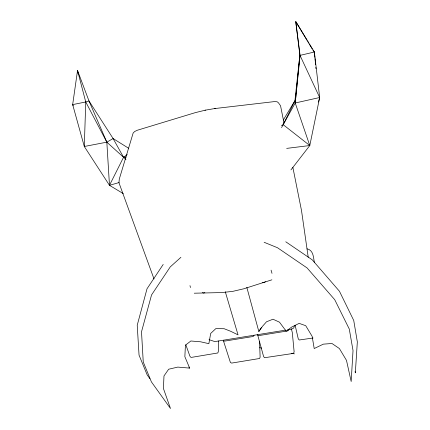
<?xml version="1.0" encoding="UTF-8"?>
<svg xmlns="http://www.w3.org/2000/svg" width="430" height="430" viewBox="0 0 430 430"><rect width="100%" height="100%" fill="white"/><g stroke="black" fill="none" stroke-linecap="round" stroke-linejoin="round"><path stroke-width="0.64" d="M128.678 148.291L113.106 138.551L106.833 142.163L84.296 146.485L72.665 104.603L77.534 70.509L85.753 101.974L84.296 146.485L109.478 185.325L123.27 193.607M218.698 340.952L218.3 351.595L217.811 352.971L191.484 357.373L190.796 357.271L189.872 356.131L185.851 344.833M77.421 73.154L77.534 70.509L88.983 100.953L106.833 142.163L109.478 185.325L119.088 182.556M290.943 169.888L309.788 145.533L319.673 97.519L314.368 52.025L295.738 21.5L300.081 55.362L295.227 102.985L281.553 127.592M318.469 102.034L319.673 97.519L299.861 55.072L295.738 21.5L307.052 40.361M294.442 325.859L293.749 327.983L291.664 329.154L287.686 329.799M293.636 353.154L294.131 351.788L292.303 332.616L291.395 328.773M288.847 329.713L288.482 330.493L287.46 330.96L259.123 335.54L258.075 335.411L257.629 334.766L263.611 356.583L264.547 357.717L292.932 353.481M109.478 185.325L123.56 157.278L127.269 154.58M254.055 335.341L253.646 336.126L252.625 336.588L224.686 341.103L223.675 340.969L223.277 340.318L230.426 362.517L231.646 363.087L259.634 358.486L260.123 357.131L259.559 341.221M246.815 287.321L258.828 331.487L261.564 327.278M163.201 264.439L147.017 288.777L137.224 325.231L139.046 355.132L147.184 374.901L149.893 378.685M258.828 331.487L262.649 326.139L266.514 321.78L272.986 319.216L279.5 322.188L286.17 331.191L291.733 327.031L299.167 323.365L305.725 325.698L312.153 336.362L314.201 348.547L323.322 344.15L331.976 343.495L339.394 348.547L346.483 360.372L351.181 381.534L353.025 350.547L349.278 329.036L334.712 299.667L307.058 267.917L277.463 247.718L264.144 242.294M265.332 281.542L264.498 282.564L262.542 282.591M180.912 257.312L170.253 266.906L151.543 294.942L141.508 331.81L143.249 361.985L151.408 381.888L170.49 408.5L163.422 388.505L163.98 375.965L168.646 369.225L177.81 367.096L189.651 368.112L184.857 356.685L185.421 345.188L190.861 340.99L200.67 341.807L208.867 343.677L210.684 333.449L215.833 328.617L224.17 328.73L230.824 331.342L238.032 334.863L225.293 291.76M281.44 125.501L283.225 124.705L294.937 100.647L299.861 55.072L295.227 102.985L309.788 145.533L286.67 148.388M204.874 292.653L203.61 293.056L202.417 292.55M271.9 279.817L243.794 288.793L232.764 291.363L221.805 292.572L194.263 293.201M73.251 105.796L72.665 104.603L85.753 101.974L88.983 100.953L113.106 138.551L123.56 157.278L125.985 159.508M205.497 110.134L195.381 112.617L137.315 130.247L134.601 131.542L133.133 133.08L119.293 179.052L118.959 182.755L154.004 278.93M300.081 55.362L314.368 52.025L314.873 57.357M319.673 97.519L295.227 102.985L294.937 100.647L283.445 119.793L283.225 124.705L309.788 145.533M214.575 108.58L274.292 101.614L277.113 101.759L278.404 102.759L280.548 105.769L283.429 120.18M204.997 110.22L215.785 108.371M285.697 330.122L214.812 341.592L209.018 339.641M313.062 338.012L299.232 339.996L298.264 338.835L295.136 325.317M126.189 157.074L123.56 157.278L106.833 142.163L85.753 101.974M259.613 347.736L261.585 348.08M291.191 353.283L294.48 353.858M314.368 52.025L312.879 50.079M307.02 248.798C313.567 250.233 313.389 257.446 314.4 262.671M285.773 241.784L312.234 259.822L339.458 291.271L353.734 320.452L357.335 341.893L355.336 372.864L355.062 371.584M188.931 367.086L189.651 368.112M307.735 41.506L308.767 43.22M309.45 44.36L312.191 48.934M271.067 270.142L272.007 273.362M189.963 285.633L190.485 287.536M292.862 167.351L301.516 210.593L308.219 257.28M315.002 58.69L315.254 61.356M315.383 62.694L315.572 64.694M315.824 67.359L315.953 68.692"/></g></svg>
